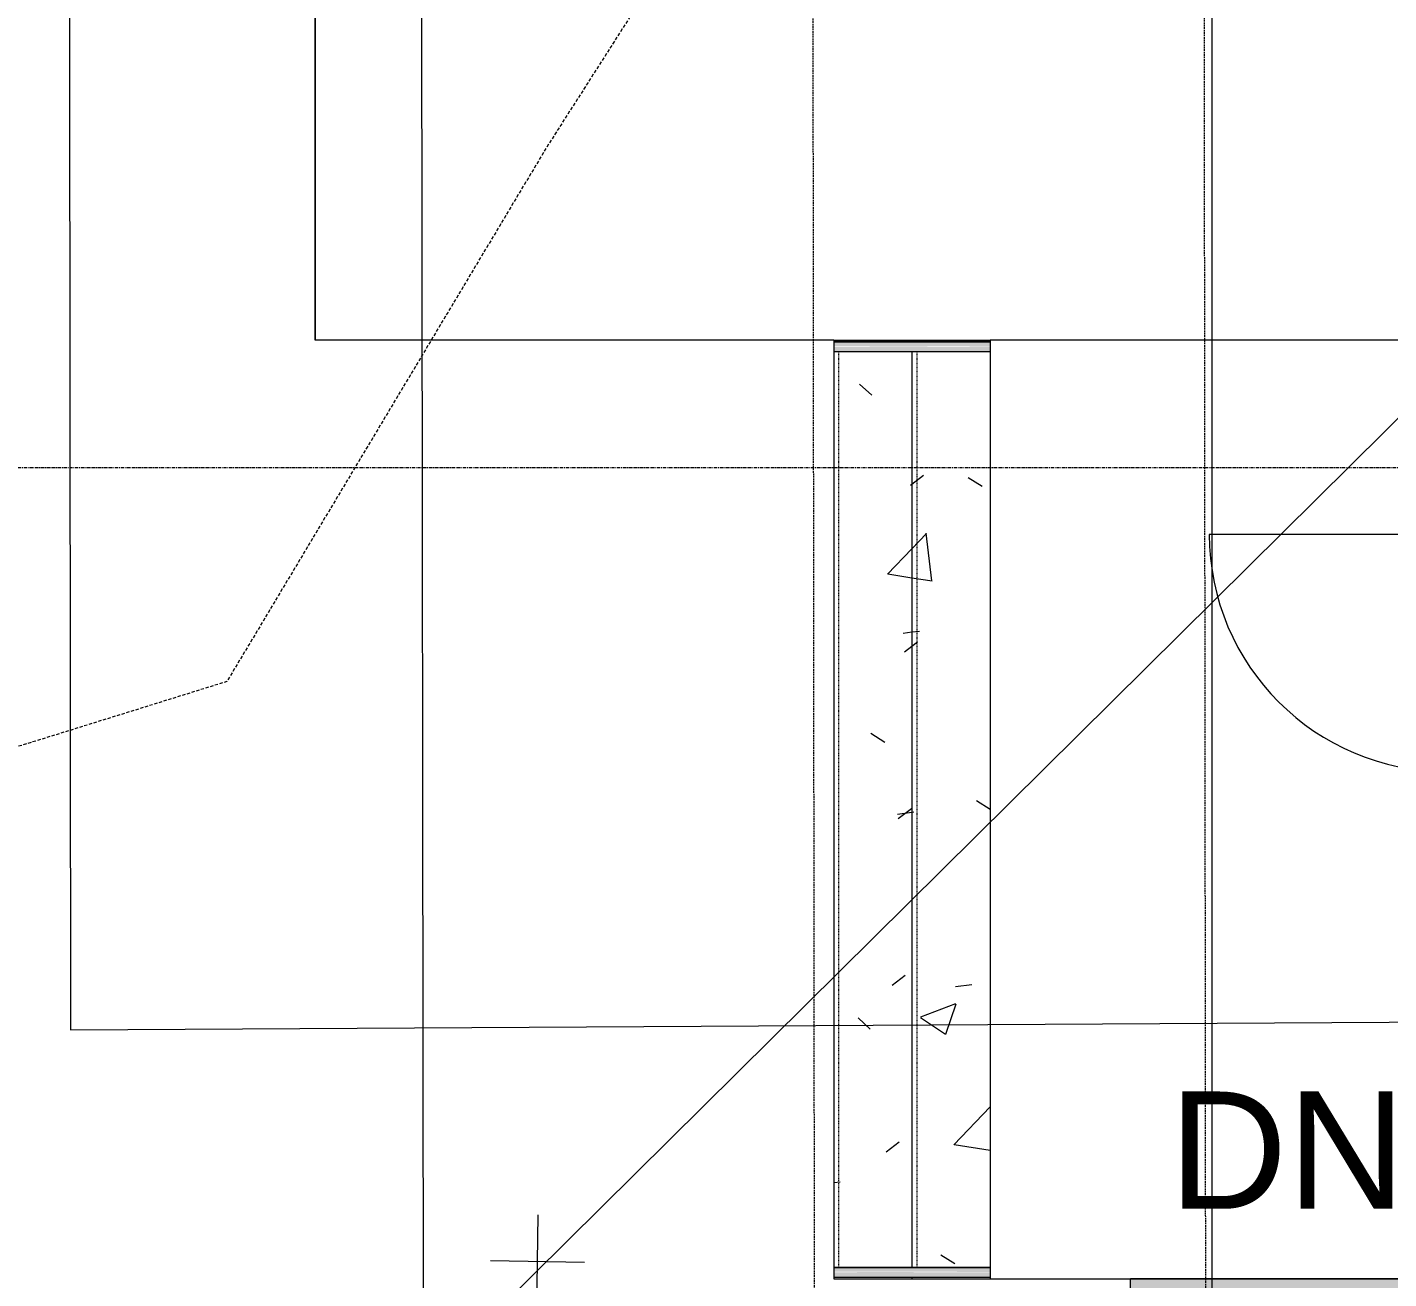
# Model space of a CAD drawing. Header units: inches. Extents: x -10205 to 13964, y -460 to 30702.
# Drawn here: x -4048.4 to -3839.6, y 10742.2 to 10934.2 of the extents above; entities that cross this region are included whole.
import ezdxf

# ---------------------------------------------------------------- set-up
doc = ezdxf.new("R2010")
doc.units = ezdxf.units.IN
doc.header["$MEASUREMENT"] = 0
for name, pattern in [('Grid Line 1_2_', [0.875, 0.5, -0.125, 0.125, -0.125]), ('IMPORT-DASHED _2_', [0.75, 0.5, -0.25]), ('IMPORT-HIDDEN', [0.375, 0.25, -0.125]), ('Overhead 1_16_', [0.101562, 0.0625, -0.039062])]:
    doc.linetypes.add(name, pattern=pattern)
for name, color, linetype, lineweight in [('0-1', 7, 'Continuous', 5), ('0-7', 147, 'Continuous', 13), ('00base_6150001_dwg', 147, 'Continuous', 13), ('4', 147, 'Continuous', 13), ('A-DOOR', 31, 'Continuous', 9), ('A-FLOR', 192, 'Continuous', 9), ('A-FLOR-HRAL', 11, 'Continuous', 9), ('A-FLOR-LEVL', 51, 'Continuous', 9), ('A-FLOR-LEVL-3', 51, 'Continuous', 5), ('A-FLOR-LEVL-TEXT', 2, 'Continuous', 9), ('C-TOPO', 7, 'Continuous', 9), ('E_Survey_Traverse', 147, 'Continuous', 13), ('E_TOPO_DTM_Contours_Minor', 147, 'IMPORT-DASHED _2_', 13), ('P_PARCEL', 147, 'Continuous', 13), ('P_SETBACK_BALC', 147, 'IMPORT-HIDDEN', 13), ('P_SETBACK_BUILD 2ND _ 3RD', 147, 'IMPORT-HIDDEN', 13), ('PROP BUILD 2ND _ 3RD FLOORS-1', 147, 'Continuous', 13), ('S-GRID-1', 1, 'Grid Line 1_2_', 9), ('S-STRS', 31, 'Continuous', 9), ('S-STRS-7', 31, 'Overhead 1_16_', 9)]:
    doc.layers.add(name, color=color, linetype=linetype, lineweight=lineweight)
doc.styles.add('Arial', font='arial.ttf', dxfattribs={"height": 18})
pattern_1 = [(50, (0, 0), (55.0854, -4.81984), [5.76, -63.36]), (355, (0, 0), (-10.6557, 57.76853), [4.608, -50.688]), (100.451, (4.59, -0.4), (44.42947, 52.94866), [4.895, -53.848]), (46.184, (0, 15.36), (81.96444, -12.71212), [8.64, -95.04]), (96.636, (6.83, 14.3), (71.7815, 74.8124), [7.343, -80.772]), (351.184, (0, 15.36), (71.78195, 74.81243), [6.912, -76.032]), (21, (7.68, 11.52), (45.84207, -30.92146), [5.76, -63.36]), (326, (7.68, 11.52), (18.68706, 55.69148), [4.608, -50.688]), (71.451, (11.5, 8.943), (64.5289, 24.7701), [4.895, -53.848]), (37.5, (0, 0), (0.933895, 25.566816), [2.534, -47.539, 2.534, -48.922, -50.88]), (37.5, (0, 0), (0.933895, 25.566816), [-101.53, 2.534, -48.346]), (7.5, (0, 0), (20.20404, 30.2913), [2.534, -26.803, 2.534, -46.387, -19.392]), (7.5, (0, 0), (20.20404, 30.2913), [-78.259, 2.534, -16.858]), (327.5, (-17.126, 0), (40.997785, -1.732403), [2.534, -16.666, 2.534, -57.37, -79.488]), (327.5, (-17.126, 0), (40.997785, -1.732403), [-79.104, 2.534, -76.954]), (317.5, (-24.806, 0), (44.78888, 7.68784), [2.534, -22.426, 2.534, -37.248, -56.448]), (317.5, (-24.806, 0), (44.78888, 7.68784), [-64.742, 2.534, -53.914])]

# ---------------------------------------------------------------- blocks, each defined once
blk = doc.blocks.new('1750 Ox - Topography_rvt-1-SITE PLAN - CAD FILE')
at = {"layer": 'C-TOPO'}
for p, q in [((-4004.23, 11039.03), (-4004.23, 10886.19)), ((-4004.23, 10886.19), (-4004.23, 11039.03)), ((-3924.72, 10886.19), (-4004.23, 10886.19)), ((-3924.72, 10886.19), (-4004.23, 10886.19))]:
    blk.add_line(p, q, dxfattribs=at)
blk = doc.blocks.new('Storefront_Entry_Door-_Single_7051 - Store Front Single Door-1814429-SITE PLAN - CAD FILE')
at = {"layer": 'A-DOOR'}
blk.add_line((-18.2, -2), (-18.2, -38.4), dxfattribs=at)
blk.add_arc((-18.2, -2), 36.4, 270, 360, dxfattribs=at)
blk = doc.blocks.new('Top Rail Type - Top Rail_Internal_-1829736-SITE PLAN - CAD FILE')
at = {"layer": 'A-FLOR-HRAL'}
blk.add_hatch(color=256, dxfattribs=at).paths.add_polyline_path([(-3924.72, 10743.11), (-3900.72, 10743.19), (-3900.72, 10743.27), (-3924.72, 10743.19)], flags=0)
for p, q in [((-3900.72, 10743.94), (-3924.72, 10743.94)), ((-3924.72, 10742.44), (-3900.72, 10742.44))]:
    blk.add_line(p, q, dxfattribs=at)
blk = doc.blocks.new('Top Rail Type - Top Rail_Internal_-V157-SITE PLAN - CAD FILE')
at = {"layer": 'A-FLOR-HRAL'}
h = blk.add_hatch(color=256, dxfattribs=at)
h.paths.add_polyline_path([(-3900.72, 10742.44), (-3900.72, 10743.11), (-3924.72, 10743.11), (-3924.72, 10742.44), (-3912.72, 10742.44)], flags=0)
h.paths.add_polyline_path([(-3900.72, 10743.27), (-3900.72, 10743.94), (-3924.72, 10743.94), (-3924.72, 10743.27), (-3912.72, 10743.27)], flags=0)
for p, q in [((-3924.72, 10743.94), (-3924.72, 10742.44)), ((-3924.72, 10743.94), (-3900.72, 10743.94)), ((-3900.72, 10743.94), (-3900.72, 10742.44)), ((-3924.72, 10742.44), (-3900.72, 10742.44))]:
    blk.add_line(p, q, dxfattribs=at)
blk = doc.blocks.new('Top Rail Type - Top Rail_Internal_-1829747-SITE PLAN - CAD FILE')
at = {"layer": 'A-FLOR-HRAL'}
blk.add_hatch(color=256, dxfattribs=at).paths.add_polyline_path([(-3924.22, 10885.11), (-3900.72, 10885.19), (-3900.72, 10885.27), (-3924.72, 10885.19), (-3924.72, 10885.11)], flags=0)
for p, q in [((-3900.72, 10885.94), (-3924.72, 10885.94)), ((-3924.72, 10884.44), (-3900.72, 10884.44))]:
    blk.add_line(p, q, dxfattribs=at)
blk = doc.blocks.new('Top Rail Type - Top Rail_Internal_-V158-SITE PLAN - CAD FILE')
at = {"layer": 'A-FLOR-HRAL'}
h = blk.add_hatch(color=256, dxfattribs=at)
h.paths.add_polyline_path([(-3912.72, 10884.44), (-3900.72, 10884.44), (-3900.72, 10885.11), (-3924.72, 10885.11), (-3924.72, 10884.44), (-3923.92, 10884.44)], flags=0)
h.paths.add_polyline_path([(-3912.72, 10885.27), (-3900.72, 10885.27), (-3900.72, 10885.94), (-3924.72, 10885.94), (-3924.72, 10885.27), (-3924.3, 10885.27)], flags=0)
for p, q in [((-3924.72, 10885.94), (-3924.72, 10884.44)), ((-3924.72, 10885.94), (-3900.72, 10885.94)), ((-3900.72, 10885.94), (-3900.72, 10884.44)), ((-3924.72, 10884.44), (-3900.72, 10884.44))]:
    blk.add_line(p, q, dxfattribs=at)
blk = doc.blocks.new('00base_6150001_dwg-1748108-SITE PLAN - CAD FILE')
at = {"layer": '0-7', "flags": 128}
blk.add_lwpolyline([(4040801.59, 3368404.26), (4040878.4, 3368405.53), (4040855.04, 3369810.73), (4039367.07, 3369784.44), (4039371.79, 3369573.45), (4038914.84, 3369565.86), (4038913.6, 3369640.25), (4038418.79, 3369632.02), (4038477.78, 3368365.63), (4038564.93, 3368367.08)], dxfattribs=at)
at = {"layer": '4'}
for p, q in [((4039332.67, 3369705.05), (4039332.67, 3369719.45)), ((4039325.47, 3369712.25), (4039339.87, 3369712.25))]:
    blk.add_line(p, q, dxfattribs=at)
at = {"layer": 'E_Survey_Traverse', "flags": 128}
blk.add_lwpolyline([(4039039.58, 3369997.09), (4041584.77, 3367512.04), (4040589.07, 3366225.92), (4039039.58, 3369997.09), (4041584.68, 3367512.13), (4040589.07, 3366226.29)], close=True, dxfattribs=at)
at = {"layer": 'E_TOPO_DTM_Contours_Minor', "flags": 128}
blk.add_lwpolyline([(4039034.68, 3365843.96), (4038928.71, 3365846.04), (4038907.67, 3365845.96), (4038856.43, 3365844.94), (4038855.17, 3365844.61), (4038854.11, 3365921.38), (4039130.87, 3365929.38), (4039204.58, 3365931.71), (4039453.25, 3365938.47), (4039519.62, 3365940.29), (4039791.92, 3365949.16), (4039803.52, 3365949.43), (4039808.28, 3365949.45), (4039813.23, 3365949.98), (4039918.73, 3366050.53), (4039934.94, 3366057.12), (4040045.67, 3366111.46), (4040047.68, 3366111.75), (4040051.76, 3366112.75), (4040206.09, 3366178.85), (4040263.91, 3366220.06), (4040302.55, 3366270.35), (4040311.05, 3366318.36), (4040297.31, 3366421.03), (4040330.25, 3366529.73), (4040348.88, 3366596.53), (4040323.5, 3366621.93), (4040267.19, 3366648.66), (4040217.56, 3366694.56), (4040209.79, 3366715.8), (4040186.05, 3366782.55), (4040175.02, 3366793.82), (4040160.57, 3366814.11), (4040150.99, 3366854.26), (4040101.53, 3366986.6), (4040080.72, 3366989.01), (4040078.11, 3366984.78), (4040077.37, 3367015.05), (4040072.78, 3367012.68), (4040068.83, 3367145.3), (4040072.88, 3367157.02), (4040077.11, 3367159.73), (4040091.74, 3367162.52), (4040105.04, 3367163.27), (4040127.58, 3367183.94), (4040149.66, 3367187.06), (4040183.31, 3367204.87), (4040231.7, 3367235.55), (4040233.3, 3367290.72), (4040227.53, 3367332.63), (4040221.98, 3367370.38), (4040217.4, 3367378.15), (4040230.78, 3367404.51), (4040256.39, 3367440.66), (4040258.11, 3367442.32), (4040320.08, 3367450.95), (4040309.32, 3367470.64), (4040267.12, 3367540.6), (4040265.92, 3367544.22), (4040257.13, 3367615.35), (4040254.68, 3367616.51), (4040249.65, 3367621.94), (4040199.45, 3367653.58), (4040177.81, 3367664.96), (4040132.97, 3367665.45), (4040088.94, 3367655.53), (4040053.81, 3367679.03), (4040043.96, 3367713.32), (4039995.66, 3367816.92), (4039992.85, 3367874.49), (4039979.69, 3367930.43), (4039984.43, 3368145.42), (4039989.92, 3368190.32), (4040009.61, 3368391.11), (4040062.46, 3368444.06), (4040112.9, 3368514.03), (4040113.55, 3368631.17), (4040051.08, 3368716.77), (4039971.05, 3368904.43), (4039951.7, 3368951.45), (4039914.96, 3369226.3), (4039912.58, 3369234.63), (4039857.12, 3369242.86), (4039764.58, 3369483.92), (4039777.71, 3369571.45), (4039630.95, 3369603.58), (4039584.49, 3369663.9), (4039503.64, 3369713.7), (4039420.88, 3369761.36), (4039389.2, 3369857.48), (4039331.05, 3369868.57), (4039326.2, 3369883.3), (4039316.91, 3369866.46), (4039290.2, 3369865.76), (4039213.64, 3369813.14), (4039187.14, 3369725.94), (4039036.71, 3369701.83), (4038812.79, 3369715.5), (4038765.85, 3369719.54), (4038633.01, 3369797.41), (4038627.93, 3369796.59), (4038622.45, 3369795.84), (4038373.69, 3369759.13), (4038361.71, 3369755.43), (4038345.88, 3369754.86), (4038178.68, 3369730), (4038164.97, 3369723.35), (4038136.72, 3369670.88), (4038141.26, 3369609.54), (4038153.43, 3369522.18), (4038147.66, 3369450.67), (4038155.93, 3369308.94), (4038170.75, 3369107.17), (4038173.7, 3369082.61), (4038160.04, 3368900.38), (4038158.11, 3368829.26), (4038173.69, 3368596.76), (4038197.36, 3368453.87), (4038197.09, 3368357.48), (4038224.94, 3368139.49), (4038253.18, 3368017.47), (4038272.25, 3367848.63), (4038279.29, 3367751.96), (4038308.16, 3367502.6), (4038323.14, 3367288.86), (4038355.03, 3367113.58), (4038392.71, 3366996.61), (4038461.93, 3366851.9), (4038477.41, 3366835.68), (4038500.16, 3366812.21), (4038602.75, 3366776.64), (4038632.47, 3366705.12), (4038689.04, 3366596.01), (4038730.57, 3366438.92), (4038752.22, 3366376.68), (4038742.89, 3366158.56), (4038732.77, 3366076.75), (4038716.74, 3365894.03), (4038716.06, 3365860.11), (4038720.94, 3365857.61), (4038825.26, 3365832.9)], dxfattribs=at)
at = {"layer": 'P_PARCEL', "flags": 128}
blk.add_lwpolyline([(4040911.78, 3366397.15), (4040855.93, 3369756.73), (4038354.97, 3369712.55), (4038512.69, 3366326.99)], close=True, dxfattribs=at)
at = {"layer": 'P_SETBACK_BALC', "flags": 128}
blk.add_lwpolyline([(4040772.95, 3369695.26), (4038441.79, 3369654.08), (4038592.75, 3366413.36), (4040826.42, 3366478.69)], close=True, dxfattribs=at)
at = {"layer": 'P_SETBACK_BUILD 2ND _ 3RD', "flags": 128}
blk.add_lwpolyline([(4040766.24, 3366488.93), (4040713.95, 3369634.21), (4038456.58, 3369594.33), (4038604.19, 3366425.7)], close=True, dxfattribs=at)
at = {"layer": 'PROP BUILD 2ND _ 3RD FLOORS-1', "flags": 128}
blk.add_lwpolyline([(4039476.87, 3367806.16), (4039454.62, 3369144.1), (4039838.57, 3369150.48), (4039860.81, 3367812.54), (4040743.89, 3367827.22), (4040737.51, 3368211.17), (4040701.33, 3368210.56), (4040699.41, 3368325.75), (4040737.66, 3368326.38), (4040713.89, 3369631.77), (4039254.71, 3369607.51), (4039255.3, 3369571.52), (4039140.12, 3369569.6), (4039139.52, 3369605.6), (4038563.79, 3369596.03), (4038585.5, 3368290.23), (4038621.2, 3368291.2), (4038623.11, 3368176.02), (4038587.41, 3368175.42), (4038593.79, 3367791.48)], close=True, dxfattribs=at)

msp = doc.modelspace()

# ---------------------------------------------------------------- hatches: boundary and pattern name
at = {"layer": 'A-FLOR-LEVL-3'}
msp.add_hatch(color=256, dxfattribs=at).paths.add_polyline_path([(-3846.93, 10651.19), (-3831.23, 10651.19), (-3831.23, 10703.98), (-3833.22, 10703.98), (-3833.22, 10711.98), (-3831.23, 10711.98), (-3831.23, 10742.19), (-3879.23, 10742.19), (-3879.23, 10651.19)], flags=0)
at = {"layer": 'S-STRS'}
h = msp.add_hatch(dxfattribs=at)
h.set_pattern_fill('FP_7', color=256, style=0, pattern_type=2)
h.set_pattern_definition(pattern_1)
h.paths.add_polyline_path([(-3924.72, 10742.19), (-3912.72, 10742.19), (-3912.72, 10742.44), (-3924.72, 10742.44)], flags=0)
h.paths.add_polyline_path([(-3924.72, 10743.94), (-3912.72, 10743.94), (-3912.72, 10884.44), (-3924.72, 10884.44), (-3924.72, 10836.33)], flags=0)
h.paths.add_polyline_path([(-3924.72, 10885.94), (-3912.72, 10885.94), (-3912.72, 10886.19), (-3924.72, 10886.19)], flags=0)
h = msp.add_hatch(dxfattribs=at)
h.set_pattern_fill('FP_7', color=256, style=0, pattern_type=2)
h.set_pattern_definition(pattern_1)
h.paths.add_polyline_path([(-3912.72, 10742.19), (-3900.72, 10742.19), (-3900.72, 10742.44), (-3912.72, 10742.44)], flags=0)
h.paths.add_polyline_path([(-3912.72, 10743.94), (-3900.72, 10743.94), (-3900.72, 10884.44), (-3912.72, 10884.44), (-3912.72, 10836.33)], flags=0)
h.paths.add_polyline_path([(-3912.72, 10885.94), (-3900.72, 10885.94), (-3900.72, 10886.19), (-3912.72, 10886.19)], flags=0)

# ---------------------------------------------------------------- linework, layer by layer
at = {"layer": 'A-FLOR'}
for p, q in [((-3830.72, 10886.19), (-3900.72, 10886.19)), ((-3900.72, 10886.19), (-3900.72, 10885.94)), ((-3900.72, 10884.44), (-3900.72, 10743.94)), ((-3900.72, 10742.44), (-3900.72, 10742.19)), ((-3900.72, 10742.19), (-3830.72, 10742.19))]:
    msp.add_line(p, q, dxfattribs=at)
at = {"layer": 'A-FLOR-LEVL'}
for p in [(-3831.23, 10742.19), (-3879.23, 10651.19)]:
    msp.add_line(p, (-3879.23, 10742.19), dxfattribs=at)
at = {"layer": 'S-GRID-1'}
msp.add_line((-464.45, 10866.59), (-4316.34, 10866.59), dxfattribs=at)
at = {"layer": 'S-STRS'}
for p, q in [((-3924.72, 10886.19), (-3924.72, 10885.94)), ((-3924.72, 10886.19), (-3912.72, 10886.19)), ((-3912.72, 10886.19), (-3900.72, 10886.19)), ((-3912.72, 10886.19), (-3912.72, 10885.94)), ((-3900.72, 10886.19), (-3900.72, 10885.94)), ((-3924.72, 10884.44), (-3924.72, 10743.94)), ((-3912.72, 10884.44), (-3912.72, 10743.94)), ((-3900.72, 10884.44), (-3900.72, 10743.94)), ((-3924.72, 10742.44), (-3924.72, 10742.19)), ((-3924.72, 10742.19), (-3912.72, 10742.19)), ((-3912.72, 10742.44), (-3912.72, 10742.19)), ((-3912.72, 10742.19), (-3900.72, 10742.19)), ((-3900.72, 10742.44), (-3900.72, 10742.19))]:
    msp.add_line(p, q, dxfattribs=at)
at = {"layer": 'S-STRS-7'}
for p, q in [((-3923.97, 10886.19), (-3923.97, 10885.94)), ((-3911.97, 10886.19), (-3911.97, 10885.94)), ((-3923.97, 10884.44), (-3923.97, 10743.94)), ((-3911.97, 10884.44), (-3911.97, 10743.94)), ((-3923.97, 10742.44), (-3923.97, 10742.19)), ((-3911.97, 10742.44), (-3911.97, 10742.19))]:
    msp.add_line(p, q, dxfattribs=at)

# ---------------------------------------------------------------- block references
at = {"layer": '0-1'}
msp.add_blockref('1750 Ox - Topography_rvt-1-SITE PLAN - CAD FILE', (0, 0), dxfattribs=at)
at = {"layer": 'A-DOOR', "rotation": 269.9999999999994}
msp.add_blockref('Storefront_Entry_Door-_Single_7051 - Store Front Single Door-1814429-SITE PLAN - CAD FILE', (-3828.72, 10838.19), dxfattribs=at)
at = {"layer": 'A-FLOR-HRAL'}
for name in ['Top Rail Type - Top Rail_Internal_-1829747-SITE PLAN - CAD FILE', 'Top Rail Type - Top Rail_Internal_-V158-SITE PLAN - CAD FILE', 'Top Rail Type - Top Rail_Internal_-1829736-SITE PLAN - CAD FILE', 'Top Rail Type - Top Rail_Internal_-V157-SITE PLAN - CAD FILE']:
    msp.add_blockref(name, (0, 0), dxfattribs=at)

# ---------------------------------------------------------------- next in the draw order: texts
at = {"layer": 'A-FLOR-LEVL-TEXT', "insert": (-3873.32, 10770.92), "char_height": 18, "width": 43.3971, "attachment_point": 1, "line_spacing_factor": 0.941778, "style": 'Arial', "bg_fill": 3, "box_fill_scale": 1.25, "bg_fill_color": 256, "bg_fill_true_color": 13158600, "bg_fill_transparency": 0}
msp.add_mtext('DN', dxfattribs=at)

# ---------------------------------------------------------------- next in the draw order: block references
at = {"layer": '00base_6150001_dwg', "rotation": 89.04760487178136}
msp.add_blockref('00base_6150001_dwg-1748108-SITE PLAN - CAD FILE', (3298136.14, -4084040.07), dxfattribs=at)

doc.saveas('drawing.dxf')
